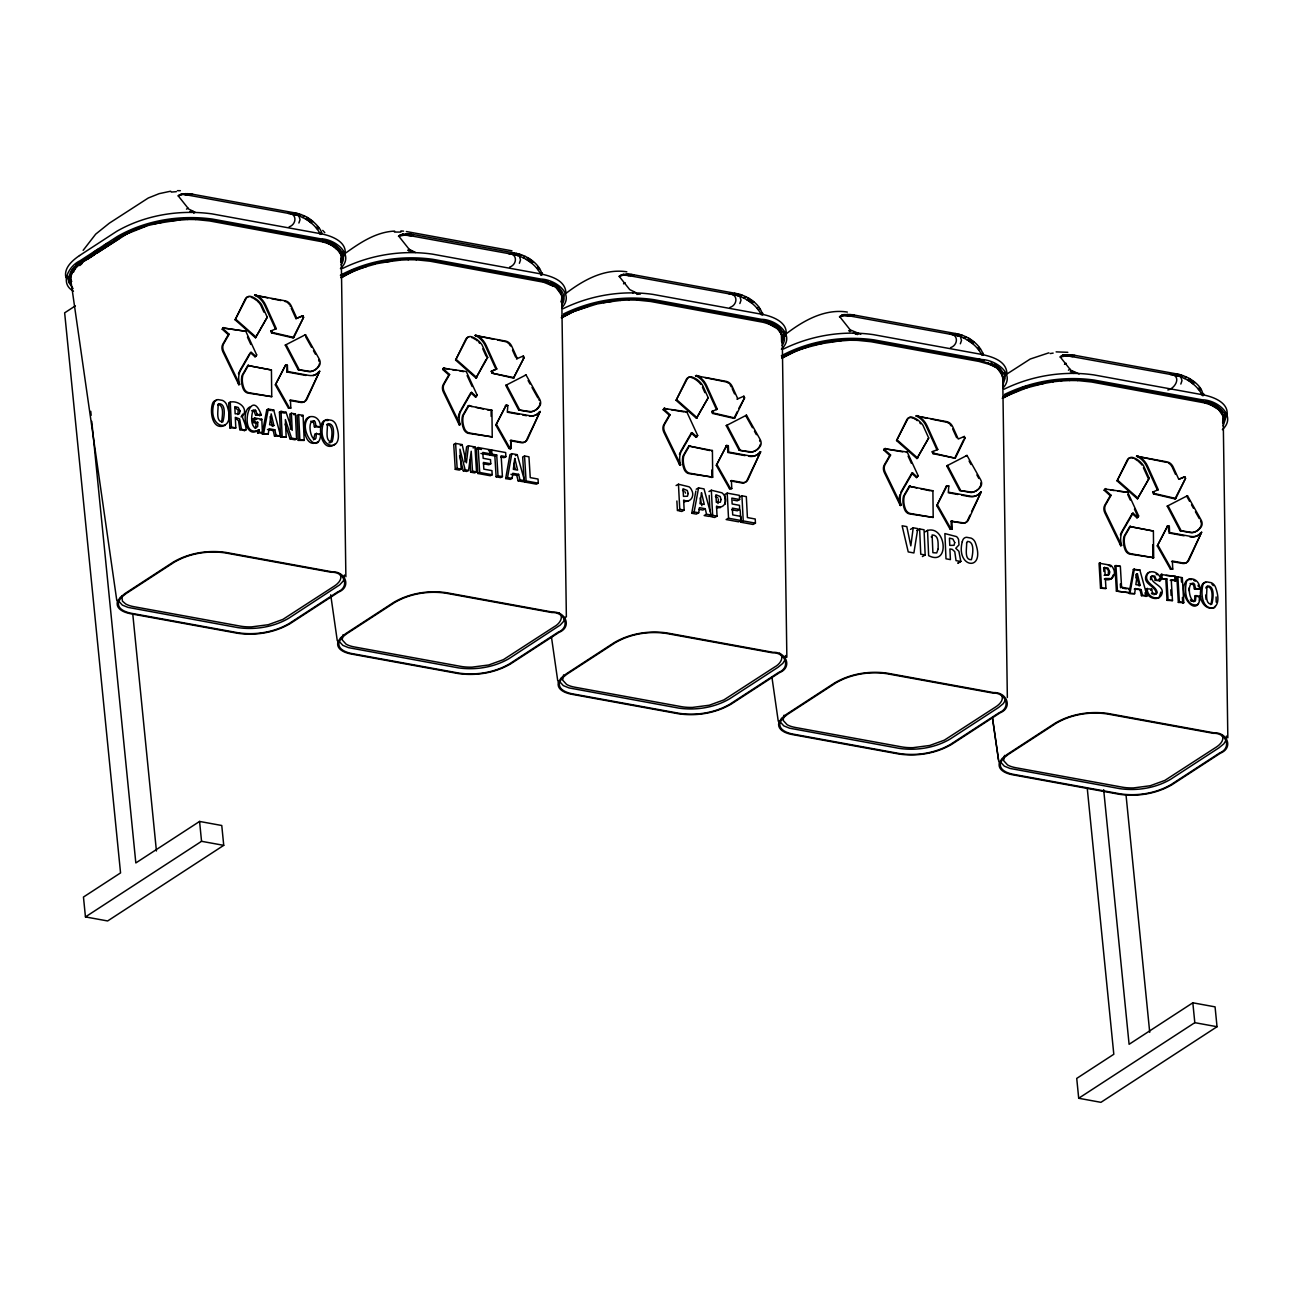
<?xml version="1.0" encoding="UTF-8"?>
<svg xmlns="http://www.w3.org/2000/svg" width="1293" height="1293" viewBox="0 0 1293 1293"><rect width="100%" height="100%" fill="white"/><g stroke="black" fill="none" stroke-linecap="round" stroke-linejoin="round"><path stroke-width="1.5" d="M293.867 212.715L291.927 213.975C303.677 216.109 315.023 223.608 320.438 234.356C324.996 231.867 312.082 219.713 307.605 217.66C303.37 215.204 298.731 213.458 293.867 212.715L190.75 193.902L182.442 193.821L179.145 195.178L178.644 196.391L188.713 209.062L195.114 212.23L193.708 213.151M542.155 274.714C539.326 262.964 526.154 254.947 514.355 252.975L411.239 234.162L402.931 234.081L399.618 235.439L399.133 236.651L409.202 249.323L415.603 252.491M636.091 292.751L629.691 289.584L619.622 276.912L620.107 275.7L623.42 274.342L631.727 274.423L734.844 293.236C746.643 295.192 759.815 303.225 762.644 314.975M983.407 354.783C979.237 343.195 967.277 335.453 955.333 333.497L852.216 314.684L843.893 314.603L840.595 315.961L840.111 317.157L850.164 329.844L860.782 334.289M1079.138 373.952L1070.652 370.105L1060.599 357.418L1061.084 356.221L1064.381 354.864L1072.689 354.945L1175.822 373.758C1187.168 375.503 1202.732 384.603 1202.991 395.836M1191.5 579.587L1189.285 579.426A6.885 5.253 61.6 0 0 1185.519 582.109C1177.373 594.925 1197.948 620.042 1200.389 596.251L1194.974 595.992L1194.473 601.051L1191.338 601.277M1195.993 595.443L1195.508 600.502L1193.665 601.795M1160.823 592.113L1159.158 597.511M1199.322 600.599L1199.371 596.8L1200.389 596.251M316.478 433.155L315.928 438.214L313.536 439.765L314.91 433.947L320.858 433.947C318.466 457.415 299.136 430.828 307.249 419.255A6.837 5.269 63.2 0 1 311.031 416.572C316.817 415.99 320.809 421.534 320.357 426.9L314.409 426.9L313.666 422.811L310.821 421.195M464.785 461.892L466.611 446.748L468.486 445.762L474.984 446.942L476.535 471.897L474.676 472.882L470.636 472.155L469.892 460.211M468.486 445.762L466.417 462.797L462.151 444.598L455.605 443.402L453.73 444.404L455.281 469.343L459.322 470.086L461.181 469.1L459.952 449.172L465.141 469.812L468.567 470.442L471.218 451.241L472.511 471.153L470.636 472.155M913.23 527.803L910.822 545.856L906.813 526.623L902.11 525.766L908.236 551.917L913.892 552.951L917.788 528.627L913.23 527.803L910.466 529.37M1135.804 577.906L1136.288 574.302L1137.371 573.753L1140.135 585.373L1139.117 585.923L1136.288 574.302M512.141 478.394L512.82 473.303L518.638 474.369L519.98 479.832L524.57 480.673L517.232 454.667L511.786 453.665L509.927 454.667L505.692 478.555L510.282 479.396L512.141 478.394L507.551 477.553L505.692 478.555M1134.64 593.697L1129.031 593.406L1134.64 593.697L1135.335 588.59L1141.153 589.656L1142.462 595.119L1147.053 595.96L1139.812 569.906L1133.347 569.47L1129.694 589.721M695.876 491.065L691.739 513.256L696.329 514.097L698.705 512.788L699.432 507.664L705.235 508.731L706.528 514.21L711.118 515.05L704.022 488.899L698.576 487.897L696.216 489.223M268.281 433.834L269.041 428.726L274.811 429.777L276.055 435.256L280.629 436.08L273.728 410.026L268.314 409.041L266.746 409.833L262.14 433.801L268.281 433.834L262.14 433.801M68.27 278.949L70.695 271.675L74.703 266.487M507.551 477.553L511.786 453.665M1130.05 592.857L1134.365 568.904M71.05 281.987C68.901 272.985 77.111 265.938 83.754 261.412L128.864 232.659M121.768 596.154L122.463 601.164L125.615 603.912A28.01 10.813 -5.7 0 0 133.971 606.708L240.11 626.087A28.01 10.813 -5.7 0 0 251.505 626.895L268.265 624.713L282.876 619.412L333.966 586.327C337.845 583.919 343.065 578.989 339.946 574.108M340.641 261.364C343.663 252.183 336.633 243.779 328.18 241.144M341.061 261.558C344.019 253.008 335.663 246.22 328.438 243.747M344.746 255.788C348.464 241.646 330.701 235.407 319.84 233.564L211.826 213.846C179.517 209.45 145.139 214.977 116.742 231.318L79.503 255.578M561.13 301.625C563.247 294.594 559.837 286.868 553.242 283.636M561.55 301.819C564.346 294.061 557.283 287.725 551.077 284.508M563.845 295.24L561.388 302.53M565.203 617.133L563.877 621.093L560.176 625.117L509.167 658.525C494.039 667.382 475.63 670.324 458.369 667.867L348.496 647.648L342.839 645.352L338.443 640.536M781.619 341.885L781.311 332.737L777.158 326.741M782.039 342.079L782.217 335.275L777.626 329.068M785.724 336.309C789.425 322.167 771.679 315.928 760.817 314.086L652.803 294.368C622.418 290.036 590.578 295.208 563.037 308.72M1004.806 375.746L1002.964 381.807M1222.58 422.391C1225.877 411.61 1215.695 403.319 1206.191 401.202M1223 422.585C1225.958 414.035 1217.602 407.263 1210.377 404.79M1225.295 416.007L1222.855 423.296M1226.685 416.831C1230.403 402.673 1212.656 396.45 1201.795 394.607L1093.781 374.889C1063.396 370.541 1031.555 375.73 1004.014 389.241M691.739 513.256L694.115 511.947L698.576 487.897M263.724 432.993L268.314 409.041M1113.176 574.965L1111.624 578.553M242.745 414.116L241.096 416.928M1205.787 587.992L1206.611 586.521C1214.127 586.359 1212.139 599.952 1210.781 604.655M221.749 422.068C221.96 416.96 224.837 405.857 218 404.24M287.353 365.208L286.82 371.948L287.644 371.527L287.353 365.208L285.705 364.901L275.344 384.861L288.517 408.232L290.812 408.071L290.424 399.99L301.463 402.01A7.887 6.077 63.1 0 0 306.958 399.149L319.678 371.204L306.134 399.569A7.887 6.077 63.1 0 1 300.623 402.43L289.6 400.41M526.623 439.83L540.151 411.465L527.447 439.41A7.887 6.077 63.1 0 1 521.936 442.271L510.913 440.25L510.46 448.752L509.006 448.493L495.833 425.122L506.177 405.162L507.842 405.469L507.309 412.208L518.832 414.31M760.64 451.71A17.407 13.383 63.1 0 1 749.746 455.896L728.622 452.049L728.331 445.713L726.666 445.422L716.306 465.383L729.494 488.738L731.773 488.592L731.402 480.511L742.424 482.515A7.887 6.077 63.1 0 0 747.936 479.671L760.64 451.71L747.095 480.091A7.887 6.077 63.1 0 1 741.6 482.935L730.577 480.931M969.976 515.115L967.584 520.352A7.887 6.077 63.1 0 1 962.089 523.196L951.066 521.192L951.438 529.273L949.983 528.999L936.795 505.644L946.331 486.103L948.82 485.974L948.286 492.73L957.887 494.476M971.56 511.608L981.128 491.97L968.425 519.931A7.887 6.077 63.1 0 1 962.913 522.776L951.066 521.192M1201.617 532.231A17.407 13.383 63.1 0 1 1190.724 536.417L1169.599 532.554L1169.308 526.235L1167.644 525.928L1157.283 545.905L1170.472 569.259L1172.751 569.114L1172.379 561.033L1183.402 563.037A7.887 6.077 63.1 0 0 1188.897 560.192L1201.617 532.231L1188.073 560.612A7.887 6.077 63.1 0 1 1182.578 563.457L1171.539 561.453M72.683 269.025L70.404 276.654M298.893 223.026L300.041 219.632L299.168 216.804M340.899 262.269L343.356 254.98L342.871 251.521M341.158 264.871C350.193 250.6 330.685 240.757 318.87 239.706L210.969 220.004C181.618 215.802 150.828 220.812 124.225 233.871M519.382 263.287L520.529 259.893L519.657 257.065M343.13 634.621L342.176 639.841L346.104 644.173A28.01 10.813 -5.7 0 0 354.444 646.969L460.583 666.348A28.01 10.813 -5.7 0 0 471.993 667.156L488.754 664.974L503.365 659.672L554.455 626.588C559.077 624.18 564.475 617.343 559.109 612.914M561.647 305.132C568.613 295.628 559.045 285.381 549.945 282.407M739.871 303.532L741.018 300.154L740.146 297.325M563.619 674.865L562.649 680.102L566.593 684.433A28.01 10.813 -5.7 0 0 574.932 687.229L681.072 706.608A28.01 10.813 -5.7 0 0 692.482 707.416L709.243 705.235L723.838 699.933L774.943 666.832C779.55 664.44 784.964 657.604 779.598 653.175M781.877 342.79L784.318 335.501L783.849 332.042M782.136 345.393C788.18 337.328 781.699 327.42 773.521 324.171M785.336 659.349L782.798 663.374L777.966 667.333L729.656 698.786C714.528 707.643 696.119 710.584 678.857 708.128L568.985 687.908L563.312 685.613L558.932 680.781M960.343 343.793L961.507 340.415L960.634 337.57M784.108 715.126L783.138 720.363L787.081 724.694A28.01 10.813 -5.7 0 0 795.421 727.49L901.56 746.869A28.01 10.813 -5.7 0 0 912.971 747.677L929.732 745.479L944.326 740.178L995.432 707.093C999.311 704.685 1004.516 699.772 1001.412 694.891M1002.625 385.653L1005.065 378.364L1004.338 372.303M1005.809 699.61L1003.271 703.634L998.455 707.578L950.129 739.046C935.017 747.887 916.608 750.845 899.346 748.388L789.473 728.169L783.8 725.874L779.42 721.041M1180.832 384.053L1181.98 380.659L1181.123 377.831M1004.58 755.387L1003.627 760.623L1007.554 764.955A28.01 10.813 -5.7 0 0 1015.91 767.751L1122.049 787.13A28.01 10.813 -5.7 0 0 1133.46 787.938L1150.22 785.74L1164.815 780.439L1215.921 747.354C1219.8 744.946 1225.004 740.016 1221.901 735.151M1223.113 425.914L1225.554 418.625L1224.827 412.564M1226.297 739.871L1223.76 743.895L1218.943 747.839L1170.618 779.307C1155.506 788.148 1137.097 791.106 1119.835 788.649L1009.946 768.43L1004.289 766.135L999.893 761.302M303.613 317.318L293.834 337.441L272.403 332.479L271.562 330.636L270.738 331.056L271.562 332.899L293.01 337.861L303.613 317.318L302.885 315.702L295.968 318.644L291.232 308.154M513.499 378.122L524.101 357.563L523.374 355.963L516.457 358.904L517.281 358.484L511.753 346.249A7.887 6.077 63.1 0 0 505.967 341.158L475.064 335.437A17.407 13.383 63.1 0 1 485.376 345.91L495.979 369.345L491.227 371.317L492.051 373.16L513.499 378.122L524.101 357.563M736.945 399.165L743.847 396.208L744.59 397.824L734.812 417.962L713.364 413L712.54 411.158L711.716 411.578L712.54 413.421L733.971 418.382L737.236 411.675M738.869 408.313L744.59 397.824M955.285 456.962L963.43 440.186M955.301 458.223L933.853 453.245L933.029 451.419L932.188 451.839L933.029 453.665L955.301 458.223L965.063 438.085L964.336 436.468L958.258 439.006L952.731 426.771A7.887 6.077 63.1 0 0 946.945 421.68L916.042 415.958A17.407 13.383 63.1 0 1 926.354 426.431L936.956 449.851L937.781 449.431L927.178 426.011A17.407 13.383 63.1 0 0 916.866 415.538M1185.552 478.345L1175.773 498.484L1154.342 493.506L1153.501 491.663L1152.677 492.1L1153.518 493.926L1174.949 498.904L1185.552 478.345L1184.824 476.729L1178.747 479.267L1173.204 467.032A7.887 6.077 63.1 0 0 1167.434 461.94L1136.531 456.219A17.407 13.383 63.1 0 1 1146.826 466.692L1157.429 490.112L1158.269 489.691L1147.667 466.256A17.407 13.383 63.1 0 0 1137.355 455.799M275.344 384.861L285.705 364.901M495.833 425.122L506.177 405.162M716.306 465.383L726.666 445.422M936.795 505.644L947.155 485.683M1157.283 545.905L1167.644 525.928M72.893 268.831L69.935 279.353L71.778 281.389M73.41 272.29L75.075 268.863M235.116 319.807L246.155 298.505A6.19 4.768 63.1 0 1 251.02 296.485A19.443 14.95 63.1 0 1 261.461 304.437L267.247 317.205L255.497 337.78L235.116 319.807L245.331 298.925A6.19 4.768 63.1 0 1 249.193 296.711M455.605 360.068L466.644 338.766A6.19 4.768 63.1 0 1 471.492 336.746A19.443 14.95 63.1 0 1 481.95 344.698L487.72 357.466L475.986 378.041L455.605 360.068L465.819 339.186A6.19 4.768 63.1 0 1 468.712 337.004M676.094 400.329L687.133 379.027A6.19 4.768 63.1 0 1 691.981 377.006A19.443 14.95 63.1 0 1 702.438 384.958L708.208 397.727L696.458 418.302L676.094 400.329L686.292 379.447A6.19 4.768 63.1 0 1 689.686 377.217M896.566 440.59L907.605 419.288A6.19 4.768 63.1 0 1 912.47 417.267A19.443 14.95 63.1 0 1 922.927 425.219L928.697 437.988L916.947 458.562L896.566 440.59L906.781 419.708A6.19 4.768 63.1 0 1 911.646 417.687A19.443 14.95 63.1 0 1 913.585 418.431M1117.055 480.851L1128.094 459.548A6.19 4.768 63.1 0 1 1132.959 457.528A19.443 14.95 63.1 0 1 1143.416 465.48L1149.186 478.232L1137.436 498.823L1117.055 480.851L1127.27 459.969A6.19 4.768 63.1 0 1 1132.135 457.948A19.443 14.95 63.1 0 1 1133.104 458.288M1108.149 575.143L1108.521 570.763L1106.937 568.548L1103.672 567.724L1103.899 571.506M718.003 503.527L718.407 499.13M255.497 337.78L267.247 317.205M475.986 378.041L485.99 359.567M696.458 418.302L708.208 397.727M916.947 458.562L928.697 437.988M1137.436 498.823L1149.186 478.232M255.481 428.419L256.192 423.021L257.76 422.229L257.679 426.496L255.351 428.29C250.26 424.605 251.343 415.182 253.137 409.962L255.626 410.301L257.162 414.358L255.594 415.15L254.058 411.093L251.569 410.754M237.799 414.536L238.251 410.237L235.31 407.764M222.202 329.198L223.042 328.778L229.136 334.257L228.295 334.677L222.202 329.198L222.929 327.937L245.783 331.283L256.693 354.945L255.044 356.803L250.276 352.52M223.042 328.778L223.77 327.517M228.295 334.677L222.8 344.229A7.887 6.077 63.1 0 0 222.881 351.793L238.833 384.748L239.658 384.328A17.407 13.383 63.1 0 1 240.563 370.412L251.101 352.1L255.869 356.383M229.136 334.257L223.624 343.809A7.887 6.077 63.1 0 0 223.705 351.373L239.658 384.328M239.722 370.832L249.323 354.185M247.787 365.499L242.05 375.455A19.443 14.95 63.1 0 0 243.165 388.74A6.19 4.768 63.1 0 0 248.03 393.12L271.74 396.66L271.433 369.992L247.787 365.499L271.433 369.992M248.612 365.079L242.874 375.035A19.443 14.95 63.1 0 0 243.989 388.32A6.19 4.768 63.1 0 0 248.854 392.7L271.74 396.66M255.044 356.803L256.693 354.945M442.691 369.459L443.515 369.038L449.608 374.517L448.784 374.938L442.691 369.459L443.418 368.198L466.272 371.527L477.182 395.205L475.533 397.064L470.765 392.781L461.181 409.428M443.515 369.038L444.242 367.778M448.784 374.938L443.273 384.49A7.887 6.077 63.1 0 0 443.37 392.054L459.322 425.009L460.146 424.589A17.407 13.383 63.1 0 1 461.035 410.673L471.589 392.361L476.357 396.644M449.608 374.517L444.113 384.069A7.887 6.077 63.1 0 0 444.194 391.634L460.146 424.589M468.276 405.743L462.538 415.716A19.443 14.95 63.1 0 0 463.654 429.001A6.19 4.768 63.1 0 0 468.519 433.381L492.229 436.921L491.922 410.253L468.276 405.743L472.074 406.568M469.1 405.323L463.363 415.295A19.443 14.95 63.1 0 0 464.478 428.581A6.19 4.768 63.1 0 0 469.343 432.961L492.229 436.921M475.533 397.064L477.182 395.205M663.18 409.719L664.004 409.299L670.097 414.778L669.273 415.198L663.18 409.719L663.907 408.459L686.745 411.788L697.67 435.466L696.006 437.325L691.254 433.042L680.7 451.354M664.004 409.299L664.731 408.038M669.273 415.198L663.762 424.75A7.887 6.077 63.1 0 0 663.859 432.315L679.811 465.27L680.635 464.85A17.407 13.383 63.1 0 1 681.524 450.934L692.078 432.622L696.846 436.905M670.097 414.778L664.586 424.33A7.887 6.077 63.1 0 0 664.683 431.894L680.635 464.85M688.765 446.004L683.011 455.976A19.443 14.95 63.1 0 0 684.126 469.262A6.19 4.768 63.1 0 0 689.007 473.642L712.702 477.182L712.411 450.514L688.765 446.004L709.679 450.53M689.589 445.584L683.852 455.556A19.443 14.95 63.1 0 0 684.967 468.842A6.19 4.768 63.1 0 0 689.832 473.222L712.702 477.182M696.006 437.325L697.67 435.466M883.669 449.98L884.493 449.56L890.586 455.039L889.762 455.459L883.669 449.98L884.396 448.719L907.233 452.049L918.159 475.727L916.495 477.586L911.727 473.303L901.189 491.599A17.407 13.383 63.1 0 0 900.688 492.568M884.493 449.56L885.22 448.299M889.762 455.459L884.25 465.011A7.887 6.077 63.1 0 0 884.347 472.575L900.3 505.531L901.124 505.094A17.407 13.383 63.1 0 1 902.013 491.178L912.567 472.882L917.335 477.165M890.586 455.039L885.075 464.591A7.887 6.077 63.1 0 0 885.172 472.155L901.124 505.094M909.254 486.265L903.5 496.237A19.443 14.95 63.1 0 0 904.615 509.523A6.19 4.768 63.1 0 0 909.496 513.903L933.19 517.442L932.9 490.774L909.254 486.265L916.85 487.914M910.078 485.845L904.324 495.817A19.443 14.95 63.1 0 0 905.456 509.103A6.19 4.768 63.1 0 0 910.32 513.483L933.19 517.442M916.495 477.586L918.159 475.727M1104.157 490.241L1104.982 489.821L1111.075 495.3L1110.251 495.72L1104.157 490.241L1104.885 488.98L1127.722 492.31L1138.648 515.988L1136.983 517.846L1132.215 513.563L1121.678 531.859A17.407 13.383 63.1 0 0 1120.401 534.914M1104.982 489.821L1105.709 488.56M1110.251 495.72L1104.739 505.272A7.887 6.077 63.1 0 0 1104.82 512.836L1120.772 545.775L1121.613 545.355A17.407 13.383 63.1 0 1 1122.502 531.439L1133.056 513.143L1137.808 517.426M1111.075 495.3L1105.563 504.852A7.887 6.077 63.1 0 0 1105.66 512.416L1121.613 545.355M1129.743 526.526L1123.989 536.498A19.443 14.95 63.1 0 0 1125.104 549.784A6.19 4.768 63.1 0 0 1129.969 554.147L1153.679 557.703L1153.388 531.035L1129.743 526.526L1153.388 531.035M1130.567 526.106L1124.813 536.078A19.443 14.95 63.1 0 0 1125.928 549.363A6.19 4.768 63.1 0 0 1130.809 553.727L1153.679 557.703M1136.983 517.846L1138.648 515.988M83.14 250.357L95.698 234.13L109.339 223.172L148.275 198.007L159.152 193.659L170.66 191.202M1214.563 607.419L1215.436 606.078M1155.619 594.327L1156.168 593.487C1156.168 585.745 1141.315 584.016 1146.697 574.237C1151.206 568.5 1161.34 573.51 1160.5 580.541L1155.247 580.315L1154.536 577.47L1152.645 576.161L1150.689 576.694L1150.479 579.7M335.178 444C323.67 453.584 317.448 431.474 322.005 423.037A6.837 5.269 63.2 0 1 325.788 420.354L327.986 420.516M257.452 430.65L257.614 432.961L259.182 432.169L259.069 429.874L257.452 430.65C245.605 438.893 240.288 409.768 250.761 406.616M259.02 429.858C237.314 440.073 249.743 382.857 261.364 415.118L255.594 415.15M340.431 268.669C355.575 254.608 335.049 238.849 320.373 238.785L212.359 219.067C180.034 214.67 145.656 220.198 117.259 236.538L80.021 260.782C68.788 265.922 59.219 283.555 73.475 291.135M561.905 307.637C575.401 293.398 554.568 279.385 540.846 279.046L432.832 259.311C401.493 254.98 368.327 260.249 340.382 275.247M781.408 349.191C796.553 335.113 776.01 319.371 761.335 319.306L653.321 299.572C622.951 295.24 591.095 300.429 563.554 313.94M1002.883 388.159C1016.363 373.903 995.545 359.89 981.823 359.551L873.809 339.833C842.47 335.501 809.305 340.77 781.36 355.769M1222.37 429.696C1237.514 415.635 1216.988 399.893 1202.312 399.812L1094.298 380.094C1063.913 375.762 1032.073 380.95 1004.532 394.446M1197.657 604.655L1198.482 603.605M318.32 441.559C306.425 449.608 301.673 428.29 305.665 420.063A6.837 5.269 63.2 0 1 309.463 417.364M75.608 265.324L79.342 261.832M73.604 267.942L81.879 261.105L127.199 232.207M81.33 262.075C75.867 267.021 68.448 273.502 70.63 281.793M79.794 265.598L82.138 263.416M79.471 255.594C72.376 260.443 63.583 267.99 65.911 277.607M79.035 264.37L120.281 237.201L131.805 231.221M289.099 226.873C296.808 224.336 297.261 213.264 288.097 213.393M509.587 267.134C517.297 264.596 517.733 253.525 508.585 253.654M730.06 307.395C737.786 304.841 738.222 293.786 729.074 293.915M950.549 347.655C958.275 345.102 958.711 334.047 949.563 334.176M224.998 425.397C212.278 431.119 209.482 411.481 212.715 403.077A6.837 5.269 63.2 0 1 216.497 400.394M180.842 194.354L177.949 196.003L182.442 193.821M93.629 252.216L98.672 248.935M103.731 245.638L107.093 243.44M87.1 258.018L93.823 253.638M102.212 248.175L110.616 242.696M113.978 240.514L119.021 237.233M180.373 195.178L186.047 193.562M184.059 194.855L187.679 193.594M87.294 259.424L93.985 255.06M97.347 252.878L119.118 238.688M185.739 194.855L189.214 193.724M187.275 194.984L190.75 193.902M192.77 194.257L188.81 195.162M186.499 209.143L188.002 208.173M189.877 211.664L191.38 210.678M191.736 212.391L193.174 211.454M75.35 305.875L64.65 312.841L120.556 872.904L83.463 897.051L85.451 916.915L107.642 920.955L223.737 845.347L221.766 825.5L199.575 821.443L135.83 862.948L91.755 421.324M294.044 214.379L295.984 213.119M295.628 214.767L297.568 213.507M294.933 214.59L297.342 215.139L299.265 213.959M299.022 215.85L301.01 214.557M302.594 217.483L304.663 216.125M305.827 219.341L308.203 218.081M307.378 220.295L309.431 218.953M308.704 221.216L310.74 219.875M309.867 222.024L311.904 220.699M310.87 222.735L312.89 221.41M316.171 227.697L317.836 226.614M317.415 229.281L319.032 228.231M320.147 233.532L321.65 232.546M320.438 234.356L321.941 233.387M344.504 253.864C359.438 243.165 375.616 231.948 394.656 231.091M400.588 234.873L398.438 236.263L404.547 235.116L411.319 235.779L413.259 234.518M400.862 235.423L402.931 234.081M404.547 235.116L406.519 233.823M406.228 235.116L408.168 233.839M341.287 277.85L349.336 272.904M407.764 235.245L409.703 233.985M409.299 235.423L411.239 234.162M407.699 250.309L409.202 249.323M408.814 251.133L410.317 250.147M410.366 251.925L411.869 250.939M514.355 252.975L512.416 254.236C524.166 256.353 535.544 263.853 540.927 274.617L542.43 273.631M514.517 254.64L516.457 253.38M516.117 255.028L518.057 253.767M517.814 255.481L519.754 254.22M519.511 256.095L521.483 254.818M523.083 257.727L525.152 256.386M526.316 259.602L528.692 258.341M527.867 260.556L529.92 259.214M529.193 261.461L531.229 260.135M530.356 262.285L532.393 260.96M531.358 262.996L533.379 261.671M536.66 267.958L538.324 266.875M537.904 269.542L539.52 268.491M540.619 273.793L542.123 272.807M540.927 275.247L542.43 274.261M564.976 294.125C582.351 280.678 603.993 268.201 626.846 271.805M621.82 274.859L618.927 276.524L623.42 274.342M621.335 275.684L627.008 274.084M625.036 275.377L628.64 274.1M626.717 275.361L630.192 274.245M628.253 275.506L631.727 274.423M633.748 274.779L629.788 275.684M623.501 283.83L625.165 282.747M632.713 292.913L634.152 291.976M636.77 294.351L640.407 294.061M734.844 293.236L732.905 294.497C744.655 296.63 756.001 304.13 761.415 314.878L762.918 313.892M735.006 294.901L736.945 293.64M736.606 295.289L738.545 294.028M738.303 295.741L740.242 294.481M740 296.356L741.972 295.079M743.572 297.988L745.641 296.647M746.804 299.863L749.164 298.602M748.34 300.8L750.409 299.475M749.681 301.722L751.718 300.396M750.829 302.546L752.865 301.221M751.831 303.257L753.867 301.932M757.148 308.219L758.797 307.136M758.393 309.803L760.009 308.752M761.108 314.037L762.611 313.068M785.465 334.386C802.84 320.939 824.481 308.445 847.335 312.066M841.565 315.379L839.416 316.785L845.525 315.637L852.297 316.3L854.237 315.039M841.824 315.945L843.893 314.603M845.525 315.637L847.497 314.344M847.19 315.621L849.129 314.361M848.741 315.751L850.681 314.49M850.277 315.945L852.216 314.684M848.661 330.83L850.164 329.844M849.792 331.654L851.295 330.669M853.202 333.174L854.641 332.236M856.58 333.012L855.174 333.917L856.241 334.257M857.259 334.612L858.649 333.707M955.333 333.497L953.377 334.758C965.144 336.875 976.506 344.358 981.904 355.139L983.407 354.153M955.495 335.162L957.434 333.901M957.095 335.534L959.034 334.273M956.4 335.372L958.808 335.905L960.731 334.742M960.489 336.616L962.461 335.323M964.061 338.249L966.13 336.907M967.293 340.124L969.653 338.847M968.829 341.061L970.881 339.72M85.451 916.915L201.546 841.307L223.737 845.347M970.17 341.982L972.207 340.657M971.318 342.807L973.354 341.481M972.32 343.518L974.356 342.192M977.637 348.48L979.286 347.397M978.882 350.064L980.498 349.013M981.597 354.298L983.1 353.328M1005.954 374.647L1030.214 359.034L1048.882 352.827M1062.054 355.64L1059.904 357.046L1065.998 355.898L1072.77 356.561L1074.725 355.284M1062.313 356.205L1064.381 354.864M1065.998 355.898L1067.986 354.605M1067.679 355.882L1069.618 354.621M1069.23 356.011L1071.17 354.751M1070.749 356.205L1072.689 354.945M1064.478 364.351L1066.127 363.268M1068.438 370.186L1069.941 369.2M1070.281 371.899L1071.784 370.929M1073.335 371.721L1071.816 372.691L1073.432 373.305M1073.691 373.435L1075.13 372.497M1175.822 373.758L1173.866 375.018C1185.633 377.136 1196.979 384.651 1202.393 395.399L1203.896 394.413M1175.984 375.423L1177.923 374.162M1177.584 375.794L1179.523 374.534M1176.889 375.616L1179.281 376.166L1181.22 375.002M1180.962 376.877L1182.95 375.584M1184.533 378.51L1186.618 377.168M1167.854 389.985C1176.113 388.126 1181.85 375.018 1170.052 374.437M1187.782 380.368L1190.142 379.108M1189.318 381.322L1191.37 379.98M1190.659 382.243L1192.696 380.918M1191.807 383.067L1193.843 381.742M1192.809 383.779L1194.845 382.453M1198.11 388.74L1199.775 387.658M1199.371 390.324L1200.987 389.274M1202.086 394.559L1203.589 393.589M1087.203 787.744L1113.806 1054.264L1076.73 1078.41L1078.701 1098.258L1100.941 1102.331L1217.036 1026.723L1215.064 1006.859L1192.825 1002.802L1129.096 1044.308L1103.672 789.7M1078.701 1098.258L1194.813 1022.666L1217.036 1026.723M688.571 500.941L683.625 501.846M341.255 276.152L346.071 273.405M340.77 277.462L359.05 268.702L375.261 264.095M341.304 277.542L355.252 270.059M561.744 316.413L565.17 314.409M561.259 317.706L575.741 310.32M561.792 317.803L573.171 311.791L587.765 306.489M782.233 356.674C809.37 341.724 841.84 336.568 872.436 340.786L980.32 360.488L996.515 366.016M781.748 357.967L800.011 349.223L824.481 342.871M782.281 358.064L793.66 352.052L808.254 346.75M1002.705 396.935C1029.858 381.985 1062.313 376.829 1092.924 381.047L1200.809 400.749C1209.925 402.737 1221.142 405.679 1225.085 415.166M1002.22 398.228L1020.5 389.468L1044.97 383.132M1002.754 398.325L1009.235 394.607M916.866 530.55L919.63 528.966L924.042 529.774L925.158 555.004L922.394 556.572M924.77 531.989L927.534 530.405C946.314 525.378 949.919 566.722 928.649 555.634L927.534 530.405M960.78 561.307L958.032 563.085L960.78 561.307L958.905 551.287L955.753 548.248L958.986 544.903L958.598 539.698A5.269 4.057 63.4 0 0 956.497 536.595L944.876 533.573L945.991 558.802L950.403 559.61L949.919 548.943L952.278 549.38L954.767 551.675L956.028 560.629L960.796 561.501M676.077 485.538L678.453 484.229L689.024 486.798A6.287 4.816 62.4 0 1 691.626 490.079C694.955 495.72 690.575 503.624 683.641 500.1L684.159 510.137L681.799 511.446L678.857 510.913M708.968 491.55L711.328 490.225L721.914 492.811A6.287 4.816 62.4 0 1 724.516 496.092C727.83 501.732 723.45 509.636 716.532 506.113L717.049 516.133L714.69 517.459L711.748 516.909M684.159 510.137L679.762 509.329L677.403 510.638L676.885 500.989M733.373 500.116L737.269 500.827L739.628 499.518L739.418 495.364L727.199 493.134L724.84 494.443L725.341 504.092M705.235 508.731L702.875 510.04L698.996 509.329M706.528 514.21L704.168 515.535L708.758 516.376L711.118 515.05M739.548 497.126L741.923 495.817L746.32 496.625L747.419 517.572L755.225 518.994L755.435 523.148L753.076 524.457L740.873 522.227L740.259 510.654M710.277 516.65L712.637 515.325L717.049 516.133M739.628 499.518L731.838 498.096L732.145 503.979L739.483 505.321L739.693 509.474L737.333 510.783L731.822 509.781M741.034 520.513L728.525 518.234L726.149 519.544L738.659 521.822L741.034 520.513L740.808 516.36L732.711 514.889L732.355 508.133L739.693 509.474M740.873 522.227L743.233 520.917L755.435 523.148M1104.335 579.022C1111.285 582.335 1117.039 574.674 1113.273 568.5A6.287 4.8 61.6 0 0 1110.655 565.219L1099.05 563.198L1100.521 588.202L1105.951 588.46L1105.353 578.472L1111.689 578.617M1103.672 567.724L1107.956 567.999L1109.814 571.91L1109.168 574.593L1104.125 575.304M1121.581 587.216L1129.371 588.638L1129.613 592.776L1116.392 591.095L1114.922 566.108L1115.94 565.542L1120.352 566.35L1121.581 587.216L1120.562 587.765L1120.336 583.967M1120.352 566.35L1114.922 566.108M1100.521 588.202L1105.951 588.46M1139.812 569.906L1133.347 569.47M1116.392 591.095L1129.613 592.776M1128.353 589.188L1129.371 588.638M1170.23 580.298L1176.016 580.605L1175.773 576.468L1160.807 574.48L1161.049 578.617L1166.852 578.941L1168.064 599.79L1167.046 600.356L1165.833 579.49M1135.335 588.59L1134.317 589.139L1141.153 589.656M1155.247 580.315L1160.5 580.541M1161.049 578.617L1166.852 578.941M1155.797 594.198L1152.467 592.727L1151.675 589.091L1146.245 588.832C1144.709 597.059 1157.655 602.457 1161.534 594.893C1165.866 585.147 1149.784 584.371 1151.707 576.145L1154.778 576.064L1156.265 579.765M1151.675 589.091L1150.705 590.368M1166.044 575.433L1175.773 576.468M1140.119 590.206L1141.444 595.669L1142.462 595.119M1177.891 576.856L1176.872 577.405L1178.343 602.409L1183.774 602.667L1182.303 577.664L1177.891 576.856L1179.361 601.859L1178.343 602.409M1141.444 595.669L1147.053 595.96M1182.303 577.664L1181.285 578.213L1181.511 582.06M1192.728 583.789L1194.603 584.323L1195.395 588.396L1194.376 588.945L1193.584 584.872L1190.11 583.515M1176.016 580.605L1171.248 579.733L1172.476 600.599L1167.046 600.356M1197.528 604.801C1185.083 606.853 1184.372 589.867 1186.538 581.559A6.885 5.253 61.6 0 1 1190.32 578.876C1196.106 578.294 1200.179 583.789 1199.807 589.204L1194.376 588.945M460.276 445.6L462.151 444.598M473.125 447.944L474.984 446.942M490.597 453.875L482.806 452.453L483.162 458.304L490.5 459.645L490.758 463.783L483.42 462.441L483.841 469.149L491.938 470.62L492.197 474.757L490.338 475.743L477.812 473.464L476.277 448.509L478.135 447.523L490.354 449.754L490.597 453.875L488.738 454.877L480.931 453.455M488.479 450.74L490.354 449.754M455.281 469.343L457.156 468.357L461.181 469.1M500.844 457.092L504.028 457.674L505.902 456.671L505.644 452.55L491.696 449.996L489.821 450.998L490.079 455.12L494.847 455.993L496.722 455.007L498.015 475.824L496.14 476.81L494.847 455.993M490.079 455.12L491.954 454.134L496.722 455.007M459.532 455.799L463.266 470.814L465.141 469.812M468.567 470.442L466.692 471.428L463.266 470.814M490.758 463.783L488.899 464.769L483.388 463.767M477.812 473.464L479.687 472.478L492.197 474.757M515.357 455.653L517.232 454.667M524.538 455.993L522.679 456.995L524.215 481.933L536.433 484.164L538.292 483.178L538.033 479.04L530.243 477.618L528.95 456.801L524.538 455.993L526.089 480.948L524.215 481.933M505.902 456.671L501.134 455.799L502.427 476.616L500.553 477.618L496.14 476.81M510.961 474.305L516.764 475.355L518.638 474.369M516.764 475.355L518.105 480.818L519.98 479.832M524.57 480.673L522.695 481.659L518.105 480.818M285.268 345.102L305.52 334.661L319.177 358.953A6.19 4.768 63.1 0 1 319.484 365.418A19.443 14.95 63.1 0 1 310.498 371.382L298.166 369.701L285.268 345.102L286.092 344.681L299.006 369.281M505.757 385.362L526.009 374.922L539.666 399.214A6.19 4.768 63.1 0 1 539.957 405.679A19.443 14.95 63.1 0 1 530.987 411.643L518.655 409.962L505.757 385.362L506.581 384.942L519.495 409.542M726.246 425.623L746.497 415.166L760.155 439.475A6.19 4.768 63.1 0 1 760.446 445.94A19.443 14.95 63.1 0 1 751.475 451.904L739.143 450.223L726.246 425.623L727.07 425.203L739.968 449.802M946.735 465.884L966.986 455.427L980.627 479.735A6.19 4.768 63.1 0 1 980.934 486.2A19.443 14.95 63.1 0 1 971.964 492.148L959.632 490.467L946.735 465.884L947.559 465.464L960.457 490.047M1167.223 506.145L1187.475 495.688L1201.116 519.996A6.19 4.768 63.1 0 1 1201.423 526.445A19.443 14.95 63.1 0 1 1192.453 532.409L1180.121 530.728L1167.223 506.145L1168.048 505.725L1180.945 530.308M255.416 294.772A17.407 13.383 63.1 0 1 265.712 305.229L276.314 328.664L275.49 329.085L264.887 305.649A17.407 13.383 63.1 0 0 254.592 295.192L285.494 300.897A7.887 6.077 63.1 0 1 291.264 305.988L296.808 318.223M245.783 331.283L222.929 327.937M295.968 318.644L302.885 315.702M271.562 332.899L272.403 332.479M293.01 337.861L293.834 337.441M304.695 335.081L305.52 334.661M288.517 408.232L290.812 408.071M486.895 357.886L487.72 357.466M491.227 371.317L496.803 368.925L486.2 345.49A17.407 13.383 63.1 0 0 475.905 335.016M495.979 369.345L496.803 368.925M523.374 355.963L523.277 357.999M492.051 373.16L514.323 377.701M470.765 392.781L471.589 392.361M525.184 375.342L526.009 374.922M487.299 409.849L491.922 410.253M507.842 405.469L505.353 405.582M509.006 448.493L511.301 448.332L510.913 440.25M510.46 448.752L511.301 448.332M696.394 375.277A17.407 13.383 63.1 0 1 706.689 385.75L717.292 409.17L716.467 409.59L705.865 386.171A17.407 13.383 63.1 0 0 695.553 375.697L726.456 381.419A7.887 6.077 63.1 0 1 732.242 386.51L737.77 398.745M685.92 412.208L686.745 411.788M743.847 396.208L743.75 398.244M712.54 413.421L713.364 413M691.254 433.042L692.078 432.622M733.971 418.382L734.812 417.962M746.497 415.166L745.673 415.586L752.494 427.741M711.586 450.934L712.411 450.514M725.842 445.843L728.331 445.713M729.494 488.738L731.773 488.592M906.409 452.469L907.233 452.049M963.511 436.889L964.336 436.468M933.029 453.665L933.853 453.245M964.239 438.505L965.063 438.085M911.727 473.303L912.567 472.882M966.162 455.847L966.986 455.427M932.075 491.195L932.9 490.774M948.82 485.974L946.331 486.103M949.983 528.999L952.262 528.853L951.89 520.772M951.438 529.273L952.262 528.853M1127.722 492.31L1117.718 491.162M1184.824 476.729L1179.442 479.04M1153.518 493.926L1154.342 493.506M1132.215 513.563L1133.056 513.143M1174.949 498.904L1175.773 498.484M1187.475 495.688L1186.651 496.108L1189.56 501.312M1166.819 526.348L1169.308 526.235M1170.472 569.259L1172.751 569.114M230.267 402.091L228.699 402.883L229.847 427.902L235.795 427.902L235.31 417.332L239.625 418.948L241.387 428.92C252.329 435.046 240.045 414.956 242.664 416.136C248.999 408.329 238.219 400.167 230.267 402.091L231.415 427.094L229.847 427.902M254.058 411.093L255.626 410.301M256.192 423.021L253.299 422.488L253.137 418.77L254.705 417.978L261.8 419.271L262.414 432.767L257.614 432.961M272.16 410.818L273.728 410.026M253.299 422.488L257.76 422.229M236.086 418.544L238.558 420.823L239.819 429.712L241.387 428.92M260.216 420.063L261.8 419.271M296.566 438.99L291.572 438.085L285.365 419.579L286.173 437.099L280.581 437.163L279.45 412.144L281.017 411.352L286.06 412.273L292.186 430.375L291.41 413.243L295.418 413.986L296.566 438.99L294.982 439.798L290.004 438.877L285.09 424.088M239.819 429.712L244.555 430.585L246.123 429.583M244.555 430.585L246.123 429.793M286.06 412.273L284.492 413.065L279.45 412.144M291.41 413.243L289.842 414.035L290.537 429.276M293.85 414.778L295.418 413.986M273.874 425.51L269.607 424.734L271.191 413.873L273.874 425.51L272.29 426.302L270.124 416.605M298.683 414.584L297.115 415.376L298.263 440.38L304.211 440.396L303.063 415.376L298.683 414.584L299.831 439.588L298.263 440.38M301.495 416.168L303.063 415.376M267.473 429.518L273.243 430.585L274.811 429.777M273.243 430.585L274.488 436.048L276.055 435.256M280.629 436.08L274.488 436.048M280.581 437.163L286.173 437.099M312.825 421.744L314.393 420.952L315.233 422.019L315.977 426.108L314.409 426.9M290.004 438.877L291.572 438.085M319.29 434.739L320.858 433.947M125.825 234.34L146.788 225.968M1007.78 395.383L1028.743 387.011M342.548 268.459C370.089 254.947 401.945 249.775 432.315 254.107L540.329 273.825C550.43 275.975 564.976 279.983 565.914 292.331M344.714 274.132L353.749 269.542M565.186 314.393C591.806 301.334 622.579 296.323 651.947 300.526L759.848 320.228L776.026 325.755M783.526 348.981C811.067 335.469 842.907 330.281 873.292 334.628L981.306 354.347C991.408 356.496 1005.954 360.488 1006.891 372.837M270.738 331.056L276.314 328.664M711.716 411.578L717.292 409.17M932.188 451.839L937.781 449.431M1152.677 492.1L1158.269 489.691M134.763 229.798L138.012 228.505M131.579 231.221L146.093 225.952L163.015 222.089M351.276 270.964C376.425 260.588 404.467 256.256 431.458 260.265L539.359 279.967L555.537 285.494M352.682 271.53L367.277 266.229M572.54 311.742L595.75 304.356M326.628 424.46C334.144 424.298 331.945 437.939 330.555 442.594L329.02 442.82M1021.923 387.641L1027.353 385.847M1023.216 388.239L1028.485 386.51M1149.493 572.363L1148.362 572.734C1141.396 582.416 1156.912 585.309 1157.187 592.937L1153.841 594.748M720.508 507.567L716.516 507.858M809.741 345.667L813.442 344.681M1032.073 385.427L1037.616 383.956M1159.126 597.544C1153.146 599.516 1146.535 594.683 1147.279 588.283M1214.353 607.742C1201.698 610.296 1200.664 592.986 1202.975 584.549A6.885 5.253 61.6 0 1 1206.741 581.866L1211.185 582.69A6.885 5.253 61.6 0 1 1215.355 586.812C1227.267 618.49 1192.809 612.397 1201.957 585.099A6.885 5.253 61.6 0 1 1205.723 582.432M154.061 223.834L179.775 219.907M374.55 264.079L391.892 261.041M598.562 303.031L602.393 302.223M595.022 304.34L612.381 301.285M815.511 344.601L841.226 340.673M1036 384.861L1053.342 381.807M382.809 262.334L400.264 260.168M606.239 301.511L610.118 300.897M603.298 302.594L620.737 300.429M1050.175 353.571L1053.149 353.102M171.209 192.075L176.365 191.671M170.757 220.764L187.986 219.487M832.207 341.53L849.436 340.269M1052.696 381.791L1061.715 380.934M394.413 232.045L400.862 232.077M399.699 260.135L408.475 259.748M620.187 300.396L628.964 300.008M1056.122 351.874L1067.824 352.31M1061.149 380.918L1069.925 380.53M315.104 438.974L314.037 439.006C309.77 436.484 307.508 419.546 314.393 420.952M1194.684 601.245C1188.558 600.873 1186.926 581.624 1193.746 583.24M1108.279 575.11L1105.143 574.755L1104.691 567.158M177.416 190.669L180.373 190.701M187.533 219.454L195.906 219.551M401.331 234.599L400.523 234.906M408.022 259.715L416.394 259.812M628.511 299.976L636.883 300.073M842.309 315.12L841.501 315.427M849 340.237L857.356 340.334M1062.798 355.381L1061.989 355.688M1069.489 380.498L1077.845 380.578M400.862 230.962L403.545 231.14M195.599 219.519L209.563 220.941L323.105 241.936M416.087 259.78L430.052 261.202L543.593 282.197M636.576 300.041L650.524 301.463L764.082 322.458M857.065 340.301L871.013 341.724L978.866 361.41L990.147 364.594M1077.554 380.546L1091.502 381.985L1205.044 402.98M187.97 195.065L185.546 194.839M408.459 235.31L406.034 235.1M628.931 275.571L626.523 275.361M849.42 315.831L847.012 315.621M1062.523 354.896L1176.388 375.503M1069.909 356.092L1067.485 355.866M443.418 368.198L448.93 369.135M452.598 369.766L456.267 370.396M459.936 371.01L463.605 371.641M663.907 408.459L667.576 409.089M671.245 409.719L684.094 411.901M884.396 448.719L902.74 451.855M1110.38 489.918L1114.049 490.548M406.358 231.544L511.98 250.826M184.834 194.548L294.448 214.476M405.307 234.809L514.937 254.737M623.808 274.698L735.41 294.998M844.297 314.959L955.899 335.259M298.166 369.701L309.673 371.802A19.443 14.95 63.1 0 0 315.573 369.394M518.655 409.962L530.162 412.063A19.443 14.95 63.1 0 0 539.133 406.099A6.19 4.768 63.1 0 0 539.553 405.178M739.143 450.223L750.651 452.324A19.443 14.95 63.1 0 0 759.621 446.36A6.19 4.768 63.1 0 0 760.268 444.388M959.632 490.467L971.14 492.568A19.443 14.95 63.1 0 0 977.734 489.562M1180.121 530.728L1191.629 532.829A19.443 14.95 63.1 0 0 1200.599 526.865A6.19 4.768 63.1 0 0 1201.294 524.36M287.644 371.527L308.768 375.39A17.407 13.383 63.1 0 0 319.678 371.204M508.133 411.788L529.257 415.635A17.407 13.383 63.1 0 0 540.151 411.465M949.11 492.31L970.235 496.156A17.407 13.383 63.1 0 0 981.128 491.97M286.82 371.948L306.021 375.455M522.679 415.005L526.51 415.716M745.075 455.621L727.797 452.469L727.506 446.15M961.717 495.171L969.411 496.577A17.407 13.383 63.1 0 0 980.304 492.391M1168.775 532.975L1184.129 535.787M510.089 440.671L521.111 442.691A7.887 6.077 63.1 0 0 525.265 441.64M266.746 409.833L270.35 410.479M476.277 448.509L481.497 449.479M1137.371 573.753L1135.852 584.598L1140.135 585.373M257.162 414.358L261.364 415.118M315.977 426.108L320.357 426.9M1195.395 588.396L1199.807 589.204M253.137 418.77L256.677 419.417M1194.974 595.992L1199.371 596.8M1122.502 588.121L1126.413 588.832M231.415 427.094L235.795 427.902M259.182 432.169L262.414 432.767M299.831 439.588L304.211 440.396M472.511 471.153L476.535 471.897M498.015 475.824L502.427 476.616M526.089 480.948L538.292 483.178M694.115 511.947L698.705 512.788M925.158 555.004L920.745 554.196L919.63 528.966M1168.064 599.79L1172.476 600.599M1179.361 601.859L1183.774 602.667M1136.531 456.219L1166.609 462.361M916.042 415.958L927.323 418.269M931.073 419.029L946.12 422.1M695.553 375.697L701.194 376.861M704.96 377.621L725.632 381.839A7.887 6.077 63.1 0 1 726.213 382.001M475.064 335.437L493.861 339.283M497.627 340.043L505.143 341.578A7.887 6.077 63.1 0 1 506.306 341.95M254.592 295.192L267.748 297.875M271.498 298.635L280.904 300.558M920.664 488.738L930.168 490.774M475.889 407.392L483.485 409.041M735.911 295.111L738.594 295.822M978.219 359.034L983.876 360.327M515.422 254.85L518.105 255.561M931.202 536.886L932.334 537.225M1204.914 402.947L1210.636 404.854M763.678 319.824L772.212 323.153M763.387 320.066L771.986 323.412M763.937 322.426L769.658 324.333M542.898 279.805L548.41 281.664M543.448 282.165L553.84 286.335M322.41 239.544L326.095 240.789M322.959 241.904L328.681 243.811M715.401 496.415L717.809 497.821M682.526 490.403L683.949 490.904M1208.098 403.141L1218.604 409.59L1222.758 415.586M990.923 362.929L1000.265 369.879L1002.269 376.311M987.626 362.88C994.252 366.113 1002.948 370.412 1003.158 378.865M989.888 364.529L994.818 366.856M767.137 322.62L778.014 329.214M769.4 324.268L774.329 326.596M548.927 284.007L553.501 286.238M327.921 241.403L336.196 246.236L340.35 252.232M326.159 242.098L336.649 248.547L340.819 254.559M1108.327 565.057L1109.636 565.768A6.287 4.8 61.6 0 1 1110.703 566.706M1193.617 580.201L1195.265 581.139M1188.962 378.413L1189.916 378.978M968.473 338.152L969.443 338.718M747.984 297.891L748.954 298.457M527.496 257.63L528.465 258.196M307.007 217.369L307.976 217.935M1214.709 404.402L1220.948 409.849L1222.968 416.314M994.22 364.141L1000.281 368.683L1004.596 374.905M773.731 323.88L779.986 329.343L781.99 335.792M1156.184 573.979L1157.219 574.868M1117.895 480.43L1138.26 498.403M897.407 440.17L917.788 458.142M676.918 399.909L697.299 417.881M456.429 359.648L476.81 377.621M235.94 319.387L256.321 337.36M1151.449 593.277L1152.402 594.214M997.857 366.727L1002.01 372.723L1002.738 378.671L1007.344 697.509M998.115 369.329L1002.269 375.326M556.669 286.496L560.839 292.493M557.138 288.808L561.307 294.82M322.733 230.38L324.818 232.659M334.095 246.737L336.616 249.517M73.071 288.63L68.755 282.407L67.979 276.363M1158.108 545.484L1171.296 568.839M937.635 505.224L950.808 528.578M717.146 464.963L730.319 488.318M496.657 424.702L509.83 448.073M276.169 384.441L289.357 407.812M1191.516 504.787L1193.471 508.262M1195.411 511.737L1199.322 518.671M969.087 461.068L971.027 464.526M976.878 474.951L978.833 478.41M754.449 431.216L756.389 434.69M528.11 380.546L530.065 384.021M532.005 387.48L537.856 397.905M305.665 336.81L311.516 347.219M313.472 350.694L315.427 354.169M1190.384 599.823L1190.821 600.695M780.245 331.945L781.796 335.081M68.464 279.805L70.064 283.054M117.954 600.275L122.35 605.108L128.007 607.387L237.896 627.622C255.141 630.063 273.566 627.121 288.678 618.28L339.687 584.856L343.388 580.848L344.455 575.013M1127.738 494.556L1130.26 500.019M1134.462 509.119L1137.808 516.408M908.09 456.122L911.452 463.395M467.112 375.6L472.155 386.526M247.464 337.166L250.826 344.439M1175.547 474.434L1172.379 467.452A7.887 6.077 63.1 0 0 1172.072 466.821M1143.4 467.727L1148.362 478.652M952.682 428.937L956.642 437.68M732.194 388.676L734.569 393.929M702.438 387.205L704.911 392.668M684.934 491.825L685.516 493.134M512.497 350.161L515.665 357.159M482.774 348.771L486.071 356.06M492.051 370.897L492.875 372.74M302.045 316.122L302.788 317.739M263.934 312.163L260.636 304.873A19.443 14.95 63.1 0 0 259.182 303.015M1145 592.792L1146.034 596.509M1198.061 585.244L1198.449 586.796M513.871 463.363L515.277 469.165M700.095 497.967L701.889 505.741M992.442 717.599L998.471 759.573M992.442 717.728L998.746 761.512M771.953 677.338L778.257 721.252M551.464 637.077L557.768 681.007M330.701 594.812L337.279 640.746M70.582 278.658L116.79 600.485M1226.41 736.04L1226.669 737.915M785.433 655.519L785.691 657.394M1159.207 578.698L1159.482 581.09M1192.825 1002.802L1194.813 1022.666M1126.074 795.437L1149.719 1032.315M259.602 414.099L259.78 415.91M199.575 821.443L201.546 841.307M132.807 614.385L156.421 850.972M90.752 411.287L91.156 415.312M1205.674 595.039L1206.03 599.338M491.696 449.996L491.954 454.134M478.135 447.523L479.687 472.478M455.605 443.402L457.156 468.357M1182.4 597.447L1182.739 603.217M1174.755 577.017L1174.998 581.155M1170.795 589.77L1171.119 595.459M1161.825 573.93L1162.068 578.068M1115.94 565.542L1117.411 590.545M1100.068 562.649L1101.539 587.652M741.923 495.817L743.233 520.917M727.199 493.134L728.525 518.234M711.328 490.225L712.637 515.325M709.178 495.413L709.97 510.848M678.453 484.229L679.762 509.329M1168.468 526.655L1168.694 531.407M281.017 411.352L282.149 436.371M254.705 417.978L254.866 421.696M1189.124 587.911L1189.221 590.885M1216.115 596.946L1216.196 602.15M1223.226 418.916L1227.833 737.77M782.249 338.41L786.855 657.248M561.76 298.15L566.366 616.987M341.271 257.889L345.877 576.726M1152.709 544.789L1152.855 558.123M711.796 469.989L711.877 477.602M491.098 410.673L491.162 416.394M317.561 367.422A19.443 14.95 63.1 0 0 318.644 365.838A6.19 4.768 63.1 0 0 319.306 363.883M316.947 368.133A19.443 14.95 63.1 0 1 316.284 368.796M318.628 359.907A6.19 4.768 63.1 0 1 319.193 361.604M318.838 371.624A17.407 13.383 63.1 0 1 313.132 375.616M284.654 301.317A7.887 6.077 63.1 0 1 286.383 301.964M287.466 302.659A7.887 6.077 63.1 0 1 287.983 303.079M288.953 304.049A7.887 6.077 63.1 0 1 289.373 304.598M290.117 305.778A7.887 6.077 63.1 0 1 290.44 306.409M251.165 297.245A19.443 14.95 63.1 0 1 253.089 298.117M254.026 298.651A19.443 14.95 63.1 0 1 256.725 300.59M257.582 301.35A19.443 14.95 63.1 0 1 258.406 302.158M238.833 384.748A17.407 13.383 63.1 0 1 237.993 381.015M238.445 373.871A17.407 13.383 63.1 0 1 239.221 371.786M1200.567 520.95A6.19 4.768 63.1 0 1 1201.229 523.229M1200.793 532.651A17.407 13.383 63.1 0 1 1189.883 536.837M1168.322 462.991A7.887 6.077 63.1 0 1 1171.717 466.207M1135.028 459.16A19.443 14.95 63.1 0 1 1135.965 459.678M1136.886 460.276A19.443 14.95 63.1 0 1 1137.792 460.922M1138.68 461.633A19.443 14.95 63.1 0 1 1140.345 463.201M1141.121 464.058A19.443 14.95 63.1 0 1 1141.881 464.963M1120.772 545.775A17.407 13.383 63.1 0 1 1119.819 540.797M1211.929 584.274A6.885 5.253 61.6 0 1 1213.287 585.664M979.593 487.429A19.443 14.95 63.1 0 0 980.11 486.621A6.19 4.768 63.1 0 0 980.53 485.699M979.011 488.188A19.443 14.95 63.1 0 1 978.397 488.916M980.757 482.968A6.19 4.768 63.1 0 1 980.757 484.649M947.268 422.472A7.887 6.077 63.1 0 1 948.933 423.425M949.935 424.314A7.887 6.077 63.1 0 1 950.403 424.831M950.84 425.365A7.887 6.077 63.1 0 1 951.228 425.947M914.539 418.9A19.443 14.95 63.1 0 1 915.476 419.433M916.414 420.015A19.443 14.95 63.1 0 1 917.303 420.661M919.856 422.94A19.443 14.95 63.1 0 1 920.648 423.797M900.3 505.531A17.407 13.383 63.1 0 1 899.912 494.653M759.589 440.428A6.19 4.768 63.1 0 1 760.025 441.559M759.815 452.13A17.407 13.383 63.1 0 1 748.922 456.316M727.345 382.469A7.887 6.077 63.1 0 1 728.444 383.164M729.915 384.571A7.887 6.077 63.1 0 1 730.739 385.686M731.095 386.3A7.887 6.077 63.1 0 1 731.402 386.93M691.157 377.427A19.443 14.95 63.1 0 1 693.096 378.17M694.05 378.639A19.443 14.95 63.1 0 1 700.903 384.441M679.811 465.27A17.407 13.383 63.1 0 1 678.954 461.536M679.423 454.393A17.407 13.383 63.1 0 1 680.199 452.308M538.842 399.634A6.19 4.768 63.1 0 1 539.116 400.167M539.827 403.012A6.19 4.768 63.1 0 1 539.827 403.578M539.326 411.885A17.407 13.383 63.1 0 1 534.575 415.554M533.605 415.877A17.407 13.383 63.1 0 1 529.5 416.217M526.348 440.347A7.887 6.077 63.1 0 1 525.669 441.252M507.422 342.532A7.887 6.077 63.1 0 1 508.472 343.34M508.973 343.793A7.887 6.077 63.1 0 1 509.862 344.859M510.25 345.441A7.887 6.077 63.1 0 1 510.606 346.039M471.638 337.505A19.443 14.95 63.1 0 1 472.608 337.909M473.561 338.378A19.443 14.95 63.1 0 1 475.436 339.493M476.341 340.156A19.443 14.95 63.1 0 1 477.214 340.851M478.879 342.419A19.443 14.95 63.1 0 1 479.671 343.275M459.322 425.009A17.407 13.383 63.1 0 1 458.352 420.031M458.352 417.591A17.407 13.383 63.1 0 1 459.29 413.065M459.71 412.047A17.407 13.383 63.1 0 1 460.211 411.093M688.151 493.522L687.488 496.221L683.447 496.383L683.043 488.754L687.294 490.5L688.151 493.522M721.025 499.518L720.363 502.217L716.338 502.379L715.934 494.766L720.185 496.512L721.025 499.518M240.078 410.996L239.367 413.744L235.148 413.825L234.809 406.6L238.219 407.44L240.078 410.996M954.735 542.559L954.008 545.323L949.773 545.404L949.45 538.13L952.876 538.971L954.735 542.559M1206.805 587.426C1207.258 592.129 1204.316 604.542 1211.8 604.106C1213.157 599.402 1215.161 585.794 1207.63 585.971L1206.805 587.426M218.064 405.162C218.452 409.833 215.349 422.261 222.832 421.841C224.222 417.186 226.437 403.545 218.905 403.707L218.064 405.162M327.355 425.122C327.743 429.777 324.64 442.222 332.123 441.802C333.513 437.147 335.727 423.506 328.196 423.651L327.355 425.122M966.614 542.898C967.002 547.602 963.851 560.144 971.382 559.707C972.805 555.02 975.035 541.282 967.455 541.428L966.614 542.898M213.733 404.062C206.945 430.424 237.912 434.383 226.598 404.531A6.837 5.269 63.2 0 0 222.493 400.41L218.064 399.602A6.837 5.269 63.2 0 0 214.282 402.285L213.733 404.062M323.024 424.023C316.235 450.384 347.203 454.344 335.889 424.492A6.837 5.269 63.2 0 0 331.784 420.37L327.355 419.562A6.837 5.269 63.2 0 0 323.573 422.245L323.024 424.023M962.251 541.783C955.398 568.387 986.543 572.346 975.197 542.268A6.885 5.301 63.4 0 0 971.075 538.114L966.631 537.29A6.885 5.301 63.4 0 0 962.816 540.005L962.251 541.783M514.743 458.498L513.337 469.327L517.62 470.102L514.808 458.498M701.501 492.746L699.982 503.656L704.265 504.432L701.501 492.746M938.168 548.927L936.698 552.935L932.9 552.693L932.108 534.963C939.3 534.93 937.958 544.127 938.168 548.927M117.421 601.746C115.4 609.585 125.356 612.866 131.32 613.868L237.718 633.295C255.513 635.833 274.504 632.778 290.085 623.662L338.459 592.178C352.019 586.683 344.924 571.005 332.123 571.829L225.742 552.402C207.947 549.881 188.956 552.919 173.359 562.035L125.001 593.519L120.039 597.592L117.421 601.746M118.584 601.649C116.629 609.262 126.294 612.446 132.08 613.415L238.413 632.827C255.658 635.283 274.084 632.325 289.196 623.485L337.521 592.016C350.678 586.699 343.793 571.49 331.38 572.282L225.047 552.871C207.785 550.414 189.376 553.372 174.264 562.213L125.938 593.681L121.122 597.625L118.584 601.649M337.909 641.991C335.889 649.846 345.845 653.127 351.809 654.129L458.207 673.556C476.002 676.077 494.993 673.039 510.573 663.923L558.948 632.439C572.492 626.943 565.397 611.266 552.612 612.09L446.214 592.663C428.419 590.125 409.445 593.18 393.848 602.296L345.49 633.78L340.528 637.853L337.909 641.991M339.057 641.91C337.101 649.522 346.783 652.69 352.569 653.676L458.902 673.087C476.147 675.544 494.572 672.586 509.684 663.745L557.994 632.277C571.167 626.96 564.281 611.751 551.869 612.543L445.535 593.131C428.274 590.675 409.865 593.632 394.737 602.473L346.427 633.942L341.594 637.885L339.057 641.91M558.398 682.251C556.378 690.106 566.334 693.387 572.298 694.389L678.696 713.817C696.491 716.338 715.465 713.3 731.062 704.184L779.42 672.699C792.981 667.204 785.885 651.527 773.101 652.335L666.703 632.907C648.908 630.386 629.933 633.441 614.337 642.54L565.978 674.041L561.017 678.098L558.398 682.251M559.546 682.171C557.59 689.783 567.255 692.951 573.041 693.937L679.375 713.348C696.636 715.805 715.045 712.847 730.173 704.006L778.483 672.538C791.655 667.22 784.77 651.995 772.357 652.803L666.024 633.392C648.763 630.936 630.354 633.877 615.226 642.734L566.916 674.186L562.083 678.146L559.546 682.171M778.871 722.512C776.867 730.367 786.823 733.648 792.787 734.65L899.185 754.078C916.979 756.599 935.954 753.56 951.551 744.445L999.909 712.944C1013.47 707.465 1006.374 691.787 993.59 692.595L887.192 673.168C869.397 670.647 850.422 673.685 834.825 682.801L786.451 714.302L781.505 718.358L778.871 722.512M780.035 722.431C778.079 730.044 787.744 733.212 793.53 734.182L899.863 753.609C917.125 756.049 935.534 753.108 950.662 744.267L998.972 712.799C1012.144 707.481 1005.259 692.256 992.83 693.064L886.497 673.653C869.252 671.196 850.826 674.138 835.714 682.995L787.405 714.447L782.572 718.407L780.035 722.431M999.36 762.773C997.339 770.628 1007.295 773.909 1013.276 774.911L1119.657 794.338C1137.452 796.86 1156.443 793.821 1172.04 784.706L1220.398 753.205C1233.958 747.71 1226.863 732.032 1214.079 732.856L1107.681 713.429C1089.886 710.908 1070.895 713.946 1055.314 723.062L1006.94 754.562L1001.978 758.619L999.36 762.773M1000.523 762.676C998.568 770.305 1008.233 773.473 1014.019 774.442L1120.352 793.87C1137.614 796.31 1156.023 793.369 1171.135 784.528L1219.461 753.059C1232.633 747.726 1225.732 732.517 1213.319 733.325L1106.986 713.914C1089.74 711.457 1071.315 714.399 1056.203 723.24L1007.877 754.708L1003.061 758.668L1000.523 762.676"/></g></svg>
